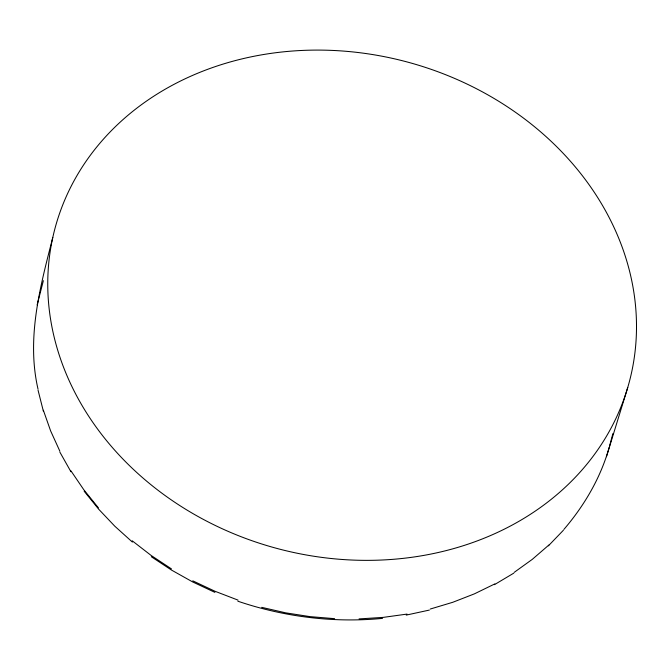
<?xml version="1.0" encoding="UTF-8"?>
<svg xmlns="http://www.w3.org/2000/svg" width="670" height="670" viewBox="0 0 670 670"><rect width="100%" height="100%" fill="white"/><g stroke="black" fill="none" stroke-linecap="round" stroke-linejoin="round"><path stroke-width="1" d="M52.796 237.448C40.133 286.911 26.239 338.09 38.039 389.203M612.899 433.582L609.507 446.287M37.143 304.925L43.366 280.671M563.897 529.426C584.382 505.523 600.722 477.668 609.223 447.25M606.451 456.731L627.748 387.461A297.237 251.794 15.1 0 0 261.04 54.948A297.237 251.794 15.1 0 0 137.601 473.271A297.237 251.794 15.1 0 0 627.748 387.461M548.387 545.841L563.403 530.246M548.872 545.028L532.273 559.366L514.225 572.356M494.435 584.667L513.781 573.143M494.862 583.897L474.31 593.896L452.719 602.305L430.232 609.047M406.221 615.102L429.353 610.077M407.025 614.089L383.24 617.38L359.045 618.913M382.52 618.385C333.769 623.083 284.18 616.944 237.842 601.191M334.632 618.661L310.143 616.643L285.772 612.857L261.685 607.338M238.043 600.127L215.02 591.275L192.767 580.831M214.894 592.372L192.726 581.97L171.487 570.061L151.328 556.736M171.453 568.889L151.219 555.514L132.216 540.807M132.392 542.08L114.805 526.21L98.691 509.217L84.169 491.227M98.398 507.827L83.825 489.778L70.953 470.859M59.856 452.099L70.928 471.739M59.865 451.203L50.644 430.944L43.349 410.224M38.048 390.166L43.357 411.171"/></g></svg>
